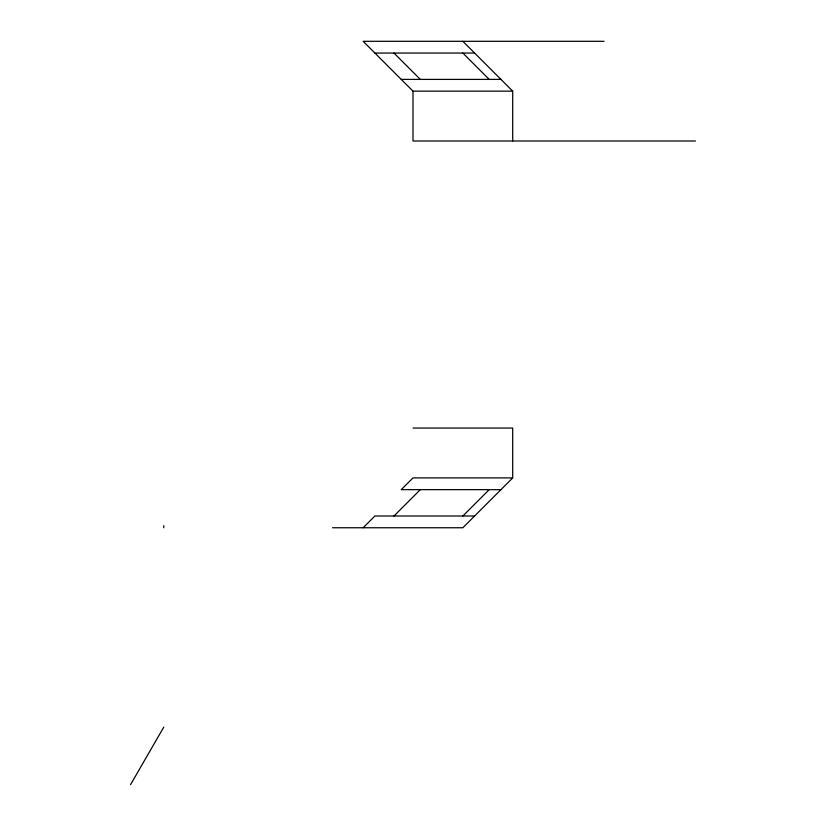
<?xml version="1.0" encoding="UTF-8"?>
<svg xmlns="http://www.w3.org/2000/svg" width="826" height="826" viewBox="0 0 826 826"><rect width="100%" height="100%" fill="white"/><g stroke="black" fill="none" stroke-linecap="round" stroke-linejoin="round"><path stroke-width="1.24" d="M130.529 784.7L163.765 727.138M363.151 527.752L374.901 516.002L474.599 516.002M393.95 516.002L420.3 489.653M462.849 516.002L489.199 489.653M413 428.054L512.698 428.054L512.698 477.903L462.849 527.752L332.558 527.752M604.085 41.3L363.151 41.3L413 91.149L512.698 91.149L512.698 140.998M374.901 53.05L474.599 53.05M401.25 79.399L500.948 79.399M695.471 140.998L413 140.998L413 91.149M512.698 477.903L413 477.903L401.25 489.653L500.948 489.653M462.849 41.3L512.698 91.149M462.849 53.05L489.199 79.399M393.95 53.05L420.3 79.399M163.765 525.677L163.765 527.752"/></g></svg>
